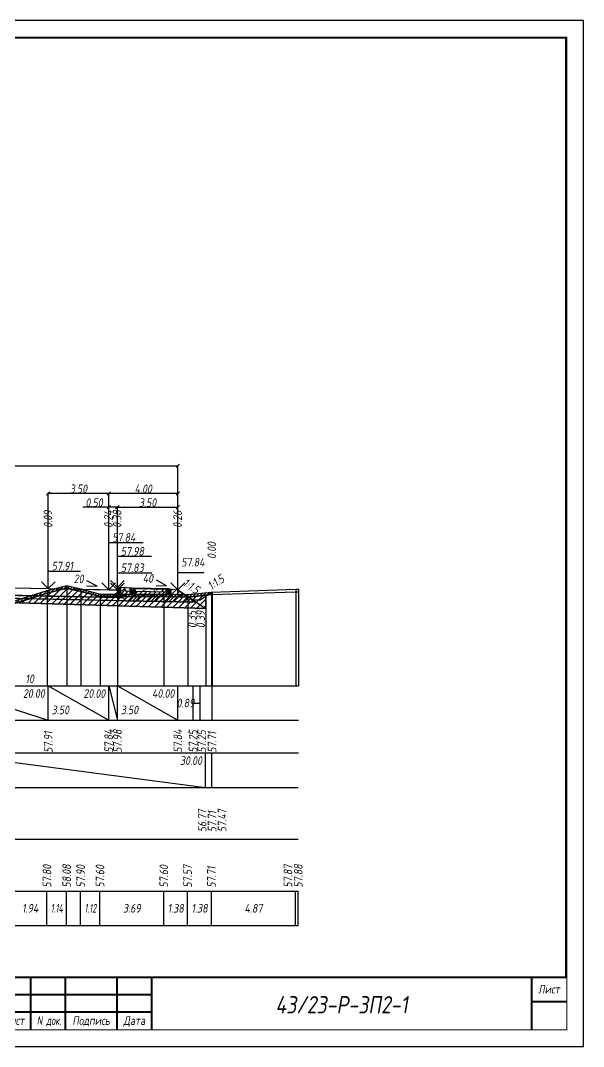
# Model space of a CAD drawing. Extents: x -717 to 1451, y -133302 to 233.
# Drawn here: x 227 to 389.9, y -75279.4 to -74982.4 of the extents above; entities that cross this region are included whole.
import ezdxf
from ezdxf.enums import TextEntityAlignment as Align

# ---------------------------------------------------------------- set-up
doc = ezdxf.new("R2010")
doc.units = 0
for name, color, linetype in [('Зарамочное оформление', 7, 'Continuous'), ('КОД_399', 252, 'Continuous'), ('Код_510', 7, 'Continuous'), ('Код_514', 1, 'Continuous'), ('Код_516', 1, 'Continuous'), ('Контур_0', 7, 'Continuous'), ('Контур_2660', 7, 'Continuous'), ('Контур_2665', 7, 'Continuous'), ('Контур_400', 7, 'Continuous'), ('Контур_508', 7, 'Continuous'), ('Контур_512', 7, 'Continuous'), ('Контур_513', 7, 'Continuous'), ('Красный поперечник', 1, 'Continuous'), ('Объём_2501', 7, 'Continuous'), ('Объём_2650', 7, 'Continuous'), ('Объём_2660', 7, 'Continuous'), ('Объём_2661', 7, 'Continuous'), ('Объём_2662', 7, 'Continuous'), ('Объём_2663', 7, 'Continuous'), ('Объём_2664', 7, 'Continuous'), ('Объём_2665', 7, 'Continuous'), ('Объём_2666', 7, 'Continuous'), ('Объём_2667', 7, 'Continuous'), ('Объём_2668', 7, 'Continuous'), ('Объём_2669', 7, 'Continuous'), ('Объём_2675', 7, 'Continuous'), ('Откосы', 7, 'Continuous'), ('Отметки покрытия', 7, 'Continuous'), ('Рабочие отметки', 7, 'Continuous'), ('Слои выравнивания', 7, 'Continuous'), ('Таблица', 7, 'Continuous'), ('Уклоны проезжей части', 7, 'Continuous'), ('Черный поперечник', 3, 'Continuous')]:
    doc.layers.add(name, color=color, linetype=linetype)
for name, color, linetype, true_color in [('Контур_2540', 2, 'Continuous', 0xffff00), ('Контур_2562', 3, 'Continuous', 0x00ff00), ('Контур_2570', 7, 'Continuous', 0x80ff00), ('Контур_2736', 4, 'Continuous', 0x00ffff), ('Контур_2737', 4, 'Continuous', 0x00ffff), ('Контур_2738', 4, 'Continuous', 0x00ffff), ('Контур_2739', 4, 'Continuous', 0x00ffff), ('Контур_2741', 4, 'Continuous', 0x00ffff), ('Контур_2742', 4, 'Continuous', 0x00ffff), ('Контур_2743', 4, 'Continuous', 0x00ffff), ('Контур_2744', 7, 'Continuous', 0xa4ffff), ('Контур_2745', 7, 'Continuous', 0xa4ffff), ('Контур_2747', 4, 'Continuous', 0x00ffff), ('Контур_2748', 4, 'Continuous', 0x00ffff), ('Контур_2749', 4, 'Continuous', 0x00ffff), ('Контур_2750', 4, 'Continuous', 0x00ffff), ('Контур_2751', 4, 'Continuous', 0x00ffff), ('Контур_2752', 4, 'Continuous', 0x00ffff), ('Контур_402', 7, 'Continuous', 0xff6464), ('Контур_703', 4, 'Continuous', 0x00ffff), ('Контур_705', 4, 'Continuous', 0x00ffff), ('Контур_707', 4, 'Continuous', 0x00ffff), ('Контур_720', 131, 'Continuous', 0xaaffff), ('Объём_2500', 7, 'Continuous', 0xc0c0c0), ('Объём_2520', 7, 'Continuous', 0x80ffff), ('Объём_2540', 2, 'Continuous', 0xffff00), ('Объём_2562', 3, 'Continuous', 0x00ff00), ('Объём_2563', 7, 'Continuous', 0xff8000), ('Объём_2570', 7, 'Continuous', 0x80ff00), ('Объём_2600', 7, 'Continuous', 0x808000), ('Объём_2746', 2, 'Continuous', 0xffff00)]:
    doc.layers.add(name, color=color, linetype=linetype, true_color=true_color)
doc.styles.get("Standard").update_dxf_attribs({"font": 'txt', "height": 2.5})
doc.styles.add('М', font='romand.shx', dxfattribs={"width": 0.8, "oblique": 10, "height": 2.5})
doc.dimstyles.get("Standard").update_dxf_attribs({"dimtxt": 0.18, "dimasz": 0.18, "dimexe": 0.18, "dimexo": 0.0625, "dimgap": 0.09, "dimtad": 0, "dimtih": 1, "dimtoh": 1, "dimdec": 4, "dimzin": 0, "dimdsep": 46, "dimtxsty": 'Standard', "dimcen": 0.09, "dimadec": 0, "dimazin": 0, "dimtfac": 1, "dimtdec": 4, "dimtofl": 0, "dimtmove": 0, "dimatfit": 3, "dimfxl": 1, "dimtolj": 1, "dimtzin": 0, "dimarcsym": 0})

# ---------------------------------------------------------------- blocks, each defined once
blk = doc.blocks.new('Штамп')
at = {"linetype": 'Continuous'}
blk.add_wipeout([(199.95, -411.25), (384.95, -411.25), (384.95, -426.25), (199.95, -426.25)], dxfattribs=at).dxf.layer = 'Зарамочное оформление'
at = {"layer": 'Зарамочное оформление', "linetype": 'Continuous', "lineweight": -3, "const_width": 0.6, "flags": 128}
for points in [[(199.95, -426.25), (199.95, -411.25), (384.95, -411.25)], [(209.95, -411.25), (209.95, -426.25)], [(219.95, -411.25), (219.95, -426.25)], [(229.95, -411.25), (229.95, -426.25)], [(239.95, -411.25), (239.95, -426.25)], [(254.95, -411.25), (254.95, -426.25)], [(264.95, -411.25), (264.95, -426.25)], [(374.95, -411.25), (374.95, -426.25)], [(199.95, -416.25), (264.95, -416.25)], [(374.95, -418.25), (384.95, -418.25)], [(199.95, -421.25), (264.95, -421.25)]]:
    blk.add_lwpolyline(points, dxfattribs=at)
at = {"linetype": 'Continuous', "insert": (319.95, -419.17), "char_height": 5, "width": 110, "attachment_point": 5, "style": 'М'}
blk.add_mtext('{\\Q10;\\W0.8;43/23-Р-ЗП2-1}', dxfattribs=at)
at = {"layer": 'Зарамочное оформление', "linetype": 'Continuous', "style": 'М', "oblique": 10}
for s, width, p in [('Лист', 0.8, (379.95, -414.66)), ('Изм.', 0.8, (204.95, -423.75)), ('Кол.уч.', 0.7, (214.95, -423.75)), ('Лист', 0.8, (224.95, -423.75)), ('N док.', 0.7, (235.28, -423.75)), ('Подпись', 0.8, (247.45, -423.75)), ('Дата', 0.8, (259.95, -423.75))]:
    blk.add_text(s, height=2.5, dxfattribs=dict(at, width=width)).set_placement(p, align=Align.MIDDLE_CENTER)
blk = doc.blocks.new('шифр')
blk.add_blockref('Штамп', (0, -74908))
blk = doc.blocks.new('_Oblique')
at = {"color": 0, "linetype": 'ByBlock', "lineweight": -2}
blk.add_line((-0.5, -0.5), (0.5, 0.5), dxfattribs=at)
blk = doc.blocks.new('*D3522')
at = {"color": 0, "lineweight": -2, "transparency": 16777216}
for p, q in [((255.04, -75147.27), (255.04, -75123.14)), ((272.54, -75147.22), (272.54, -75123.14)), ((255.04, -75123.32), (272.54, -75123.32))]:
    blk.add_line(p, q, dxfattribs=at)
at = {"layer": 'Defpoints', "color": 0, "transparency": 16777216}
for p in [(272.54, -75123.32), (255.04, -75147.33), (272.54, -75147.28)]:
    blk.add_point(p, dxfattribs=at)
at = {"color": 0, "lineweight": -2, "transparency": 16777216, "rotation": 180}
blk.add_blockref('_Oblique', (255.04, -75123.32), dxfattribs=at)
at = {"color": 0, "lineweight": -2, "transparency": 16777216}
blk.add_blockref('_Oblique', (272.54, -75123.32), dxfattribs=at)
at = {"color": 0, "transparency": 16777216, "insert": (263.79, -75121.98), "char_height": 2.5, "width": 9.5833, "attachment_point": 5, "style": 'М'}
blk.add_mtext('\\A1;3.50', dxfattribs=at)
blk = doc.blocks.new('*D3524')
at = {"color": 0, "lineweight": -2, "transparency": 16777216}
for p, q in [((252.54, -75147.22), (252.54, -75123.14)), ((255.04, -75147.27), (255.04, -75123.14)), ((252.54, -75123.32), (245.09, -75123.32)), ((255.04, -75123.32), (252.54, -75123.32))]:
    blk.add_line(p, q, dxfattribs=at)
at = {"layer": 'Defpoints', "color": 0, "transparency": 16777216}
for p in [(255.04, -75123.32), (252.54, -75147.28), (255.04, -75147.33)]:
    blk.add_point(p, dxfattribs=at)
at = {"color": 0, "lineweight": -2, "transparency": 16777216, "rotation": 180}
blk.add_blockref('_Oblique', (252.54, -75123.32), dxfattribs=at)
at = {"color": 0, "lineweight": -2, "transparency": 16777216}
blk.add_blockref('_Oblique', (255.04, -75123.32), dxfattribs=at)
at = {"color": 0, "transparency": 16777216, "insert": (248.31, -75121.98), "char_height": 2.5, "width": 9.1667, "attachment_point": 5, "style": 'М'}
blk.add_mtext('\\A1;0.50', dxfattribs=at)
blk = doc.blocks.new('*D3526')
at = {"color": 0, "lineweight": -2, "transparency": 16777216}
for p, q in [((235.04, -75146.87), (235.04, -75119.14)), ((252.54, -75119.32), (235.04, -75119.32)), ((252.54, -75147.22), (252.54, -75119.14))]:
    blk.add_line(p, q, dxfattribs=at)
at = {"layer": 'Defpoints', "color": 0, "transparency": 16777216}
for p in [(235.04, -75119.32), (235.04, -75146.93), (252.54, -75147.28)]:
    blk.add_point(p, dxfattribs=at)
at = {"color": 0, "lineweight": -2, "transparency": 16777216, "rotation": 180}
blk.add_blockref('_Oblique', (235.04, -75119.32), dxfattribs=at)
at = {"color": 0, "lineweight": -2, "transparency": 16777216}
blk.add_blockref('_Oblique', (252.54, -75119.32), dxfattribs=at)
at = {"color": 0, "transparency": 16777216, "insert": (243.79, -75117.98), "char_height": 2.5, "width": 9.5833, "attachment_point": 5, "style": 'М'}
blk.add_mtext('\\A1;3.50', dxfattribs=at)
blk = doc.blocks.new('*D3527')
at = {"color": 0, "lineweight": -2, "transparency": 16777216}
for p, q in [((252.54, -75147.22), (252.54, -75119.14)), ((272.54, -75119.32), (252.54, -75119.32)), ((272.54, -75147.97), (272.54, -75119.14))]:
    blk.add_line(p, q, dxfattribs=at)
at = {"layer": 'Defpoints', "color": 0, "transparency": 16777216}
for p in [(252.54, -75119.32), (252.54, -75147.28), (272.54, -75148.03)]:
    blk.add_point(p, dxfattribs=at)
at = {"color": 0, "lineweight": -2, "transparency": 16777216, "rotation": 180}
blk.add_blockref('_Oblique', (252.54, -75119.32), dxfattribs=at)
at = {"color": 0, "lineweight": -2, "transparency": 16777216}
blk.add_blockref('_Oblique', (272.54, -75119.32), dxfattribs=at)
at = {"color": 0, "transparency": 16777216, "insert": (262.54, -75117.98), "char_height": 2.5, "width": 9.1667, "attachment_point": 5, "style": 'М'}
blk.add_mtext('\\A1;4.00', dxfattribs=at)
blk = doc.blocks.new('*D3529')
at = {"color": 0, "lineweight": -2, "transparency": 16777216}
for p, q in [((116.04, -75148.37), (116.04, -75111.14)), ((272.54, -75147.97), (272.54, -75111.14)), ((116.04, -75111.32), (272.54, -75111.32))]:
    blk.add_line(p, q, dxfattribs=at)
at = {"layer": 'Defpoints', "color": 0, "transparency": 16777216}
for p in [(272.54, -75111.32), (116.04, -75148.43), (272.54, -75148.03)]:
    blk.add_point(p, dxfattribs=at)
at = {"color": 0, "lineweight": -2, "transparency": 16777216, "rotation": 180}
blk.add_blockref('_Oblique', (116.04, -75111.32), dxfattribs=at)
at = {"color": 0, "lineweight": -2, "transparency": 16777216}
blk.add_blockref('_Oblique', (272.54, -75111.32), dxfattribs=at)
at = {"color": 0, "transparency": 16777216, "insert": (194.29, -75109.98), "char_height": 2.5, "width": 11.25, "attachment_point": 5, "style": 'М'}
blk.add_mtext('\\A1;31.30', dxfattribs=at)
blk = doc.blocks.new('БР100.30.18')
at = {"linetype": 'Continuous', "lineweight": 13}
h = blk.add_hatch(dxfattribs=at)
h.set_pattern_fill('ANSI35', scale=5)
h.set_pattern_definition([(45, (-1504.996, -4799.2297), (-0.88388348, 0.88388348), []), (45, (-1504.1121, -4799.2297), (-0.88388348, 0.88388348), [1.5625, -0.3125, 0, -0.3125])])
h.paths.add_polyline_path([(0.3, 3.47), (1.8, 3.47), (1.8, -1.03), (0, -1.03), (0, 1.97)])
h = blk.add_hatch(dxfattribs=at)
h.set_pattern_fill('ANSI35', scale=5, angle=90)
h.set_pattern_definition([(135, (-1504.996, -4800.7297), (-0.88388348, -0.88388348), []), (135, (-1504.996, -4799.8458), (-0.88388348, -0.88388348), [1.5625, -0.3125, 0, -0.3125])])
h.paths.add_polyline_path([(-1, -0.03), (0, -0.03), (0, -1.03), (1.8, -1.03), (1.8, -0.03), (2.8, -0.03), (2.8, -2.03), (-1, -2.03)])
at = {"color": 7, "lineweight": 30}
blk.add_lwpolyline([(1.8, -1.03), (0, -1.03), (0, 1.97), (0.3, 3.47), (1.8, 3.47)], close=True, dxfattribs=at)
at = {"linetype": 'Continuous'}
blk.add_lwpolyline([(0, -0.03), (-1, -0.03), (-1, -2.03), (2.8, -2.03), (2.8, -0.03), (1.8, -0.03)], dxfattribs=at)

msp = doc.modelspace()

# ---------------------------------------------------------------- linework, layer by layer
at = {"flags": 128}
msp.add_lwpolyline([(-30.054, -75279.421), (389.946, -75279.421), (389.946, -74982.421), (-30.054, -74982.421)], close=True, dxfattribs=at)
at = {"const_width": 0.6, "flags": 128}
msp.add_lwpolyline([(-10.054, -75274.421), (384.946, -75274.421), (384.946, -74987.421), (-10.054, -74987.421)], close=True, dxfattribs=at)

# ---------------------------------------------------------------- texts
at = {"linetype": 'Continuous', "style": 'М', "oblique": 10, "width": 0.8}
msp.add_text('246', height=2.5, dxfattribs=at).set_placement((380.312, -75270.509), align=Align.MIDDLE)

# ---------------------------------------------------------------- next in the draw order: block references
msp.add_blockref('шифр', (0, 59.829))

# ---------------------------------------------------------------- next in the draw order: hatches: boundary and pattern name
at = {"linetype": 'Continuous'}
h = msp.add_hatch(dxfattribs=at)
h.set_pattern_fill('AR-HBONE', color=253, scale=0.3)
h.set_pattern_definition([(45, (-40.0322, -80952.5526), (0, 1.69705627), [3.6, -1.2]), (135, (-39.1837, -80951.7041), (1e-16, 1.69705627), [3.6, -1.2])])
h.paths.add_polyline_path([(259.661, -75146.703), (259.661, -75147.703), (259.661, -75147.703)])
h.paths.add_polyline_path([(255.94, -75146.554), (259.261, -75146.703), (259.261, -75147.203), (258.761, -75147.203), (258.761, -75147.582), (255.939, -75147.455)])
h = msp.add_hatch(dxfattribs=at)
h.set_pattern_fill('ANSI31', color=256, scale=15, angle=45, style=0)
h.set_pattern_definition([(90, (-1652.4685, -80100.3341), (-1.875, 3e-16), [])])
h.paths.add_polyline_path([(269.656, -75146.909), (259.661, -75146.703), (259.661, -75146.903), (269.656, -75147.101)])
at = {"linetype": 'Continuous', "lineweight": 13}
h = msp.add_hatch(dxfattribs=at)
h.set_pattern_fill('ANSI35', scale=5, angle=90)
h.set_pattern_definition([(135, (-1608.423, -9419.0751), (-0.883883476, -0.883883476), []), (135, (-1608.423, -9418.1912), (-0.883883476, -0.883883476), [1.5625, -0.3125, 0, -0.3125])])
h.paths.add_polyline_path([(258.761, -75147.203), (259.26, -75147.203), (259.261, -75147.703), (259.661, -75147.703), (259.661, -75147.203), (260.161, -75147.203), (260.161, -75148.203), (258.761, -75148.203)])
h = msp.add_hatch(dxfattribs=at)
h.set_pattern_fill('ANSI35', scale=5, angle=90)
h.set_pattern_definition([(135, (-1598.0275, -9419.2812), (-0.883883476, -0.883883476), []), (135, (-1598.0275, -9418.3973), (-0.883883476, -0.883883476), [1.5625, -0.3125, 0, -0.3125])])
h.paths.add_polyline_path([(269.156, -75147.409), (269.656, -75147.409), (269.656, -75147.909), (270.056, -75147.909), (270.056, -75147.409), (270.556, -75147.409), (270.556, -75148.409), (269.156, -75148.409)])
at = {"layer": 'КОД_399'}
h = msp.add_hatch(dxfattribs=at)
h.set_pattern_fill('AR-CONC', scale=0.7, angle=45, style=0)
h.set_pattern_definition([(95, (-1652.5504, -80100.4234), (3.860864, 3.2396496), [0.525, -5.775]), (40, (-1652.5504, -80100.4234), (-4.409945, 3.036377), [0.42, -4.62]), (145.45144, (-1652.2287, -80100.1534), (-0.549081, 6.2760265), [0.4461813, -4.907995]), (91.1842, (-1653.5404, -80099.4334), (6.101854, 4.4632964), [0.7875, -8.6625]), (141.63564, (-1653.032, -80099.0615), (-0.1953, 9.447982), [0.669272, -7.361996]), (36.18416, (-1653.54, -80099.4334), (-0.1953, 9.447982), [0.63, -6.93]), (66, (-1652.798, -80099.186), (4.947401, 0.9616773), [0.525, -5.775]), (11, (-1652.798, -80099.186), (-2.38496, 4.793659), [0.42, -4.62]), (116.45144, (-1652.3856, -80099.106), (2.562441, 5.7553363), [0.4461813, -4.907995]), (82.5, (-1652.5504, -80100.4234), (-1.5875523, 1.7079287), [0, -4.564, 0, -4.69, 0, -4.6375]), (52.5, (-1652.5504, -80100.4234), (-0.6501106, 3.2543661), [0, -2.674, 0, -4.459, 0, -1.7675]), (12.5, (-1653.6542, -80101.5271), (2.7539272, 2.5306453), [0, -1.75, 0, -5.46, 0, -7.245]), (2.5, (-1654.1492, -80102.022), (2.3911299, 3.3821186), [0, -2.275, 0, -3.626, 0, -5.145])])
h.paths.add_polyline_path([(269.156, -75147.409), (269.656, -75147.409), (269.656, -75147.101), (259.661, -75146.903), (259.661, -75147.203), (260.161, -75147.203), (260.161, -75147.663), (269.156, -75147.842)])
at = {"layer": 'Объём_2563'}
h = msp.add_hatch(dxfattribs=at)
h.set_pattern_fill('ANSI31', color=256, scale=0.3)
h.paths.add_polyline_path([(131.121, -75150.767), (110.704, -75151.175), (116.04, -75147.618), (118.523, -75147.309), (118.523, -75147.809), (118.023, -75147.809), (118.023, -75148.809), (119.423, -75148.809), (119.423, -75148.242), (128.418, -75148.064), (128.418, -75148.603), (129.818, -75148.603), (129.818, -75147.982), (132.64, -75147.855), (132.64, -75148.669), (132.14, -75148.67), (132.141, -75149.67), (133.54, -75149.668), (133.54, -75149.818), (132.04, -75149.848)])
h.paths.add_polyline_path([(257.458, -75150.367), (256.54, -75149.448), (255.04, -75149.418), (255.04, -75149.268), (256.438, -75149.27), (256.439, -75148.27), (255.939, -75148.269), (255.939, -75147.455), (258.761, -75147.582), (258.761, -75148.203), (260.161, -75148.203), (260.161, -75147.663), (269.156, -75147.842), (269.156, -75148.409), (270.556, -75148.409), (270.556, -75147.409), (270.056, -75147.409), (270.056, -75146.909), (272.54, -75147.218), (277.875, -75150.775)])
at = {"layer": 'Объём_2570'}
h = msp.add_hatch(dxfattribs=at)
h.set_pattern_fill('ANSI31', color=256, scale=0.2)
h.paths.add_polyline_path([(120.635, -75151.487), (114.401, -75153.86), (106.365, -75155.7), (105.43, -75155.748), (105, -75155.728), (105, -75154.978), (105.43, -75154.998), (106.365, -75154.95), (114.401, -75153.11), (120.635, -75150.737)])
h.paths.add_polyline_path([(282.442, -75148.605), (282.321, -75148.609), (275.422, -75149.312), (268.533, -75149.192), (250.065, -75149.187), (244.468, -75147.676), (240.419, -75146.76), (234.714, -75148.164), (225.009, -75151.273), (220.915, -75150.944), (215.866, -75150.194), (215.866, -75149.444), (220.915, -75150.194), (225.009, -75150.523), (234.714, -75147.414), (240.419, -75146.01), (244.468, -75146.926), (250.065, -75148.437), (268.533, -75148.442), (275.422, -75148.562), (282.321, -75147.859), (282.442, -75147.855)])
at = {"layer": 'Объём_2600'}
h = msp.add_hatch(dxfattribs=at)
h.set_pattern_fill('ANSI31', color=6, scale=0.4)
h.paths.add_polyline_path([(133.755, -75152.419), (116.855, -75152.926), (120.635, -75151.487), (120.635, -75150.737), (124.037, -75150.416), (132.683, -75149.45), (133.755, -75149.438)])
h.paths.add_polyline_path([(215.866, -75150.194), (219.715, -75150.766), (204.29, -75150.303), (204.29, -75148.523), (208.299, -75148.602), (211.398, -75149.034), (215.866, -75149.444)])
h.paths.add_polyline_path([(280.601, -75152.593), (226.003, -75150.955), (234.714, -75148.164), (240.419, -75146.76), (244.468, -75147.676), (250.065, -75149.187), (268.533, -75149.192), (275.422, -75149.312), (281.129, -75148.731), (280.601, -75149.083)])

# ---------------------------------------------------------------- next in the draw order: linework, layer by layer
for points in [[(259.261, -75146.703), (255.94, -75146.554), (255.939, -75147.455), (258.761, -75147.582), (258.761, -75147.203), (259.261, -75147.203), (259.261, -75146.703)], [(259.261, -75146.703), (259.661, -75146.703), (259.661, -75147.703), (259.261, -75147.703), (259.261, -75146.703)], [(270.056, -75146.909), (259.661, -75146.703)], [(269.656, -75147.101), (259.661, -75146.903)], [(269.656, -75146.909), (270.056, -75146.909), (270.056, -75147.909), (269.656, -75147.909), (269.656, -75146.909)], [(259.661, -75147.203), (260.161, -75147.203), (260.161, -75148.203), (258.761, -75148.203), (258.761, -75147.203), (259.261, -75147.203), (259.261, -75147.703), (259.661, -75147.703), (259.661, -75147.203)], [(260.161, -75147.663), (269.156, -75147.842)], [(270.056, -75147.409), (270.556, -75147.409), (270.556, -75148.409), (269.156, -75148.409), (269.156, -75147.409), (269.656, -75147.409), (269.656, -75147.909), (270.056, -75147.909), (270.056, -75147.409)]]:
    msp.add_lwpolyline(points)
at = {"layer": 'Код_510'}
for p, q in [((234.66, -75244.421), (234.66, -75234.421)), ((240.365, -75244.421), (240.365, -75234.421)), ((244.414, -75244.421), (244.414, -75234.421)), ((250.011, -75244.421), (250.011, -75234.421)), ((268.478, -75244.421), (268.478, -75234.421)), ((275.367, -75244.421), (275.367, -75234.421)), ((282.267, -75244.421), (282.267, -75234.421)), ((306.599, -75244.421), (306.599, -75234.421)), ((307.388, -75244.421), (307.388, -75234.421))]:
    msp.add_line(p, q, dxfattribs=at)
at = {"layer": 'Код_514'}
for p, q in [((204.29, -75175), (235.04, -75185)), ((235.04, -75185), (235.04, -75175)), ((235.04, -75175), (252.54, -75185)), ((252.54, -75185), (252.54, -75175)), ((252.54, -75175), (255.04, -75185)), ((255.04, -75185), (255.04, -75175)), ((255.04, -75185), (255.04, -75175)), ((255.04, -75175), (272.54, -75185)), ((272.54, -75185), (272.54, -75175)), ((276.969, -75185), (276.969, -75175)), ((278.969, -75185), (278.969, -75175)), ((282.442, -75185), (282.442, -75175)), ((276.969, -75180), (278.969, -75180))]:
    msp.add_line(p, q, dxfattribs=at)
at = {"layer": 'Код_516'}
for p, q in [((204.235, -75194.421), (280.547, -75204.421)), ((280.547, -75204.421), (280.547, -75194.421)), ((280.547, -75204.421), (280.547, -75194.421)), ((282.388, -75204.421), (282.388, -75194.421))]:
    msp.add_line(p, q, dxfattribs=at)
at = {"layer": 'Контур_0', "color": 250, "flags": 128}
for points in [[(235.04, -75146.868), (255.04, -75147.268), (255.04, -75149.418), (204.29, -75148.403), (204.29, -75146.253), (235.04, -75146.868), (235.04, -75146.868)], [(235.04, -75149.018), (256.54, -75149.448), (257.458, -75150.367), (204.29, -75149.303), (204.29, -75148.403), (235.04, -75149.018), (235.04, -75149.018)]]:
    msp.add_lwpolyline(points, dxfattribs=at)
at = {"layer": 'Контур_0', "flags": 128}
for points in [[(255.04, -75149.418), (256.54, -75149.448), (257.458, -75150.367), (277.875, -75150.775)], [(272.54, -75147.218), (272.54, -75147.218), (272.54, -75147.218), (272.54, -75147.218), (272.54, -75147.218), (272.54, -75147.218), (272.54, -75147.218), (272.54, -75147.218), (272.54, -75147.218), (272.54, -75147.218), (272.54, -75147.218), (272.54, -75147.218), (272.54, -75147.218), (272.54, -75147.218), (272.54, -75147.218), (276.969, -75150.171)], [(272.54, -75147.218), (272.54, -75147.218), (272.54, -75147.218), (272.54, -75147.218), (272.54, -75147.218), (272.54, -75147.218), (272.54, -75147.218), (272.54, -75147.218), (272.54, -75147.218), (272.54, -75147.218), (272.54, -75147.218), (272.54, -75147.218), (272.54, -75147.218), (272.54, -75147.218), (272.54, -75147.218), (276.969, -75150.171), (278.969, -75150.171), (282.442, -75147.855), (282.442, -75147.855), (282.442, -75147.855), (282.442, -75147.855), (282.442, -75147.855), (282.442, -75147.855), (282.442, -75147.855), (282.442, -75147.855), (282.442, -75147.855), (282.442, -75147.855), (282.442, -75147.855), (282.442, -75147.855), (282.442, -75147.855)]]:
    msp.add_lwpolyline(points, dxfattribs=at)
at = {"layer": 'Контур_2540', "color": 250, "flags": 128}
msp.add_lwpolyline([(204.29, -75150.303), (204.29, -75149.303), (277.875, -75150.775), (280.601, -75152.593), (204.29, -75150.303), (204.29, -75150.303)], dxfattribs=at)
at = {"layer": 'Контур_2562', "flags": 128}
msp.add_lwpolyline([(272.54, -75147.218), (272.54, -75147.218), (272.54, -75147.218), (272.54, -75147.218), (272.54, -75147.218)], dxfattribs=at)
at = {"layer": 'Контур_2570', "flags": 128}
msp.add_lwpolyline([(225.009, -75151.273), (234.714, -75148.164), (240.419, -75146.76), (244.468, -75147.676), (250.065, -75149.187), (268.533, -75149.192), (275.422, -75149.312), (282.321, -75148.609), (306.654, -75147.812), (307.442, -75147.789)], dxfattribs=at)
at = {"layer": 'Контур_2660', "flags": 128}
msp.add_lwpolyline([(204.29, -75150.303), (280.601, -75152.593)], dxfattribs=at)
at = {"layer": 'Контур_2665', "flags": 128}
msp.add_lwpolyline([(272.54, -75147.218), (272.54, -75147.218)], dxfattribs=at)
at = {"layer": 'Контур_2736', "flags": 128}
msp.add_lwpolyline([(272.54, -75147.218), (272.54, -75147.218)], dxfattribs=at)
at = {"layer": 'Контур_2737', "flags": 128}
msp.add_lwpolyline([(272.54, -75147.218), (272.54, -75147.218)], dxfattribs=at)
at = {"layer": 'Контур_2738', "flags": 128}
msp.add_lwpolyline([(272.54, -75147.218), (272.54, -75147.218)], dxfattribs=at)
at = {"layer": 'Контур_2739', "flags": 128}
msp.add_lwpolyline([(272.54, -75147.218), (272.54, -75147.218)], dxfattribs=at)
at = {"layer": 'Контур_2741', "flags": 128}
msp.add_lwpolyline([(282.442, -75147.855), (282.442, -75147.855)], dxfattribs=at)
at = {"layer": 'Контур_2742', "flags": 128}
msp.add_lwpolyline([(282.442, -75147.855), (282.442, -75147.855)], dxfattribs=at)
at = {"layer": 'Контур_2743', "flags": 128}
msp.add_lwpolyline([(282.442, -75147.855), (282.442, -75147.855)], dxfattribs=at)
at = {"layer": 'Контур_2744', "flags": 128}
msp.add_lwpolyline([(282.442, -75147.855), (282.442, -75147.855)], dxfattribs=at)
msp.add_lwpolyline([(282.442, -75147.855), (282.442, -75147.855)], dxfattribs=at)
msp.add_lwpolyline([(282.442, -75147.855), (282.442, -75147.855)], dxfattribs=at)
msp.add_lwpolyline([(282.442, -75147.855), (282.442, -75147.855)], dxfattribs=at)
msp.add_lwpolyline([(282.442, -75147.855), (282.442, -75147.855)], dxfattribs=at)
msp.add_lwpolyline([(282.442, -75147.855), (282.442, -75147.855)], dxfattribs=at)
at = {"layer": 'Контур_2745', "flags": 128}
msp.add_lwpolyline([(272.54, -75147.218), (272.54, -75147.218)], dxfattribs=at)
msp.add_lwpolyline([(272.54, -75147.218), (272.54, -75147.218)], dxfattribs=at)
msp.add_lwpolyline([(272.54, -75147.218), (272.54, -75147.218)], dxfattribs=at)
msp.add_lwpolyline([(272.54, -75147.218), (272.54, -75147.218)], dxfattribs=at)
msp.add_lwpolyline([(272.54, -75147.218), (272.54, -75147.218)], dxfattribs=at)
msp.add_lwpolyline([(272.54, -75147.218), (272.54, -75147.218)], dxfattribs=at)
at = {"layer": 'Контур_2747', "flags": 128}
msp.add_lwpolyline([(272.54, -75147.218), (272.54, -75147.218)], dxfattribs=at)
at = {"layer": 'Контур_2748', "flags": 128}
msp.add_lwpolyline([(272.54, -75147.218), (272.54, -75147.218)], dxfattribs=at)
at = {"layer": 'Контур_2749', "flags": 128}
msp.add_lwpolyline([(272.54, -75147.218), (272.54, -75147.218)], dxfattribs=at)
at = {"layer": 'Контур_2750', "flags": 128}
msp.add_lwpolyline([(282.442, -75147.855), (282.442, -75147.855)], dxfattribs=at)
at = {"layer": 'Контур_2751', "flags": 128}
msp.add_lwpolyline([(282.442, -75147.855), (282.442, -75147.855)], dxfattribs=at)
at = {"layer": 'Контур_2752', "flags": 128}
msp.add_lwpolyline([(282.442, -75147.855), (282.442, -75147.855)], dxfattribs=at)
at = {"layer": 'Контур_400', "flags": 128}
msp.add_lwpolyline([(204.29, -75146.253), (235.04, -75146.868), (252.54, -75147.218), (252.54, -75147.218), (252.54, -75147.218), (252.54, -75147.218), (252.54, -75147.218), (252.54, -75147.218), (255.04, -75147.268)], dxfattribs=at)
at = {"layer": 'Контур_402', "flags": 128}
msp.add_lwpolyline([(107.664, -75153.202), (133.755, -75152.419), (133.755, -75149.814), (201.253, -75148.464), (201.253, -75148.514), (202.519, -75148.489), (202.519, -75148.539), (203.784, -75148.513), (204.29, -75148.523), (204.29, -75150.303), (280.601, -75152.593)], dxfattribs=at)
at = {"layer": 'Контур_508', "flags": 128}
msp.add_lwpolyline([(105, -75154.978), (107.664, -75153.202), (133.755, -75152.419), (133.755, -75149.814), (201.253, -75148.464), (201.253, -75148.514), (202.519, -75148.489), (202.519, -75148.539), (203.784, -75148.513), (204.29, -75148.523), (204.29, -75150.303), (280.601, -75152.593), (280.601, -75149.083), (282.442, -75147.855)], dxfattribs=at)
at = {"layer": 'Контур_512', "flags": 128}
msp.add_lwpolyline([(204.29, -75150.303), (280.601, -75152.593), (280.601, -75149.083), (282.442, -75147.855)], dxfattribs=at)
at = {"layer": 'Контур_513', "flags": 128}
msp.add_lwpolyline([(105, -75154.978), (107.664, -75153.202), (133.755, -75152.419), (133.755, -75149.814), (201.253, -75148.464), (201.253, -75148.514), (202.519, -75148.489), (202.519, -75148.539), (203.784, -75148.513), (204.29, -75148.523), (204.29, -75150.303), (280.601, -75152.593), (280.601, -75149.083), (282.442, -75147.855)], dxfattribs=at)
at = {"layer": 'Контур_703', "flags": 128}
for points in [[(272.54, -75147.218), (272.54, -75147.218)], [(272.54, -75147.218), (276.969, -75150.171)]]:
    msp.add_lwpolyline(points, dxfattribs=at)
at = {"layer": 'Контур_705', "flags": 128}
msp.add_lwpolyline([(272.54, -75147.218), (272.54, -75147.218)], dxfattribs=at)
at = {"layer": 'Контур_707', "flags": 128}
msp.add_lwpolyline([(278.969, -75150.171), (282.442, -75147.855)], dxfattribs=at)
at = {"layer": 'Контур_720', "flags": 128}
msp.add_lwpolyline([(276.969, -75150.171), (278.969, -75150.171)], dxfattribs=at)
at = {"layer": 'Красный поперечник'}
for p, q in [((204.29, -75146.253), (235.04, -75146.868)), ((235.04, -75146.868), (252.54, -75147.218)), ((252.54, -75147.218), (255.04, -75147.268)), ((272.54, -75147.218), (276.969, -75150.171)), ((278.969, -75150.171), (282.442, -75147.855)), ((280.601, -75149.083), (280.601, -75175)), ((282.442, -75147.855), (282.442, -75175)), ((276.969, -75150.171), (278.969, -75150.171)), ((280.601, -75152.593), (280.601, -75175))]:
    msp.add_line(p, q, dxfattribs=at)
at = {"layer": 'Объём_2500', "color": 250, "flags": 128}
msp.add_lwpolyline([(235.04, -75146.868), (255.04, -75147.268), (255.04, -75149.418), (204.29, -75148.403), (204.29, -75146.253), (235.04, -75146.868), (235.04, -75146.868)], dxfattribs=at)
at = {"layer": 'Объём_2501', "flags": 128}
msp.add_lwpolyline([(204.29, -75146.253), (235.04, -75146.868), (252.54, -75147.218), (252.54, -75147.218), (252.54, -75147.218), (252.54, -75147.218), (252.54, -75147.218), (252.54, -75147.218), (255.04, -75147.268)], dxfattribs=at)
at = {"layer": 'Объём_2520', "color": 250, "flags": 128}
msp.add_lwpolyline([(235.04, -75149.018), (256.54, -75149.448), (257.458, -75150.367), (204.29, -75149.303), (204.29, -75148.403), (235.04, -75149.018), (235.04, -75149.018)], dxfattribs=at)
at = {"layer": 'Объём_2540', "color": 250, "flags": 128}
msp.add_lwpolyline([(204.29, -75150.303), (204.29, -75149.303), (277.875, -75150.775), (280.601, -75152.593), (204.29, -75150.303), (204.29, -75150.303)], dxfattribs=at)
at = {"layer": 'Объём_2562', "flags": 128}
msp.add_lwpolyline([(272.54, -75147.218), (272.54, -75147.218), (272.54, -75147.218), (272.54, -75147.218), (272.54, -75147.218)], dxfattribs=at)
at = {"layer": 'Объём_2563', "flags": 128}
msp.add_lwpolyline([(257.458, -75150.367), (256.54, -75149.448), (255.04, -75149.418), (255.04, -75149.268), (256.438, -75149.27), (256.439, -75148.27), (255.939, -75148.269), (255.939, -75147.455), (258.761, -75147.582), (258.761, -75148.203), (260.161, -75148.203), (260.161, -75147.663), (269.156, -75147.842), (269.156, -75148.409), (270.556, -75148.409), (270.556, -75147.409), (270.056, -75147.409), (270.056, -75146.909), (272.54, -75147.218), (277.875, -75150.775), (257.458, -75150.367), (257.458, -75150.367)], dxfattribs=at)
at = {"layer": 'Объём_2570', "flags": 128}
msp.add_lwpolyline([(282.442, -75148.605), (282.321, -75148.609), (275.422, -75149.312), (268.533, -75149.192), (250.065, -75149.187), (244.468, -75147.676), (240.419, -75146.76), (234.714, -75148.164), (225.009, -75151.273), (220.915, -75150.944), (215.866, -75150.194), (215.866, -75149.444), (220.915, -75150.194), (225.009, -75150.523), (234.714, -75147.414), (240.419, -75146.01), (244.468, -75146.926), (250.065, -75148.437), (268.533, -75148.442), (275.422, -75148.562), (282.321, -75147.859), (282.442, -75147.855), (282.442, -75148.605), (282.442, -75148.605)], dxfattribs=at)
at = {"layer": 'Объём_2600', "flags": 128}
msp.add_lwpolyline([(282.442, -75147.855), (282.442, -75148.605), (282.321, -75148.609), (281.129, -75148.731), (282.442, -75147.855), (282.442, -75147.855)], dxfattribs=at)
at = {"layer": 'Объём_2650', "color": 6, "flags": 128}
msp.add_lwpolyline([(280.601, -75152.593), (226.003, -75150.955), (234.714, -75148.164), (240.419, -75146.76), (244.468, -75147.676), (250.065, -75149.187), (268.533, -75149.192), (275.422, -75149.312), (281.129, -75148.731), (280.601, -75149.083), (280.601, -75152.593), (280.601, -75152.593)], dxfattribs=at)
at = {"layer": 'Объём_2660', "flags": 128}
msp.add_lwpolyline([(204.29, -75150.303), (280.601, -75152.593)], dxfattribs=at)
at = {"layer": 'Объём_2661', "flags": 128}
msp.add_lwpolyline([(272.54, -75147.218), (276.969, -75150.171)], dxfattribs=at)
at = {"layer": 'Объём_2662', "flags": 128}
msp.add_lwpolyline([(278.969, -75150.171), (282.442, -75147.855)], dxfattribs=at)
at = {"layer": 'Объём_2663', "flags": 128}
msp.add_lwpolyline([(276.969, -75150.171), (278.969, -75150.171)], dxfattribs=at)
at = {"layer": 'Объём_2664', "flags": 128}
msp.add_lwpolyline([(276.969, -75150.171), (278.969, -75150.171)], dxfattribs=at)
at = {"layer": 'Объём_2665', "flags": 128}
msp.add_lwpolyline([(272.54, -75147.218), (272.54, -75147.218)], dxfattribs=at)
at = {"layer": 'Объём_2666', "flags": 128}
msp.add_lwpolyline([(272.54, -75147.218), (272.54, -75147.218)], dxfattribs=at)
at = {"layer": 'Объём_2667', "flags": 128}
for points in [[(272.54, -75147.218), (272.54, -75147.218)], [(282.442, -75147.855), (282.442, -75147.855)]]:
    msp.add_lwpolyline(points, dxfattribs=at)
at = {"layer": 'Объём_2668', "flags": 128}
for points in [[(272.54, -75147.218), (272.54, -75147.218)], [(282.442, -75147.855), (282.442, -75147.855)]]:
    msp.add_lwpolyline(points, dxfattribs=at)
at = {"layer": 'Объём_2669', "flags": 128}
for points in [[(272.54, -75147.218), (272.54, -75147.218)], [(282.442, -75147.855), (282.442, -75147.855)]]:
    msp.add_lwpolyline(points, dxfattribs=at)
at = {"layer": 'Объём_2675', "flags": 128}
for points in [[(272.54, -75147.218), (272.54, -75147.218)], [(272.54, -75147.218), (272.54, -75147.218)], [(272.54, -75147.218), (272.54, -75147.218)], [(272.54, -75147.218), (272.54, -75147.218)], [(272.54, -75147.218), (272.54, -75147.218)], [(272.54, -75147.218), (272.54, -75147.218)], [(282.442, -75147.855), (282.442, -75147.855)], [(282.442, -75147.855), (282.442, -75147.855)], [(282.442, -75147.855), (282.442, -75147.855)], [(282.442, -75147.855), (282.442, -75147.855)], [(282.442, -75147.855), (282.442, -75147.855)], [(282.442, -75147.855), (282.442, -75147.855)]]:
    msp.add_lwpolyline(points, dxfattribs=at)
at = {"layer": 'Объём_2746', "flags": 128}
msp.add_lwpolyline([(276.969, -75150.171), (278.969, -75150.171), (280.601, -75149.083), (280.601, -75152.593), (226.003, -75150.955), (234.714, -75148.164), (239.607, -75146.96), (241.466, -75146.997), (244.468, -75147.676), (250.065, -75149.187), (268.533, -75149.192), (275.422, -75149.312), (275.646, -75149.289), (276.969, -75150.171), (276.969, -75150.171)], dxfattribs=at)
at = {"layer": 'Откосы', "color": 1, "flags": 128}
for points in [[(246.159, -75146.091), (249.158, -75146.151), (246.189, -75144.591)], [(266.278, -75145.967), (269.275, -75146.087), (266.337, -75144.468)]]:
    msp.add_lwpolyline(points, dxfattribs=at)
at = {"layer": 'Отметки покрытия', "color": 1}
for p, q in [((252.54, -75147.218), (252.54, -75133.518)), ((252.54, -75133.518), (262.505, -75133.518)), ((255.04, -75146.518), (255.04, -75137.518)), ((255.04, -75137.518), (264.953, -75137.518)), ((235.04, -75146.868), (235.04, -75141.868)), ((235.04, -75141.868), (244.403, -75141.868)), ((255.04, -75147.268), (255.04, -75142.268)), ((255.04, -75142.268), (265.022, -75142.268)), ((272.54, -75147.218), (272.54, -75142.218)), ((272.54, -75142.218), (280.09, -75142.218)), ((235.04, -75146.868), (233.04, -75144.868)), ((235.04, -75146.868), (237.04, -75144.868)), ((252.54, -75147.218), (250.54, -75145.218)), ((252.54, -75147.218), (254.54, -75145.218)), ((255.04, -75146.518), (253.04, -75144.518)), ((255.04, -75147.268), (253.04, -75145.268)), ((255.04, -75146.518), (257.04, -75144.518)), ((255.04, -75147.268), (257.04, -75145.268)), ((272.54, -75147.218), (270.54, -75145.218)), ((272.54, -75147.218), (274.54, -75145.218))]:
    msp.add_line(p, q, dxfattribs=at)
at = {"layer": 'Слои выравнивания'}
msp.add_line((255.04, -75147.268), (255.04, -75175), dxfattribs=at)
at = {"layer": 'Таблица'}
for p, q in [((80, -75175), (307.442, -75175)), ((80, -75185), (307.442, -75185)), ((80, -75194.421), (307.442, -75194.421)), ((79.946, -75204.421), (307.388, -75204.421)), ((79.946, -75219.421), (307.388, -75219.421)), ((79.946, -75234.421), (307.388, -75234.421)), ((79.946, -75244.421), (307.388, -75244.421))]:
    msp.add_line(p, q, dxfattribs=at)
at = {"layer": 'Уклоны проезжей части', "color": 1, "flags": 128}
for points in [[(246.159, -75146.091), (249.158, -75146.151), (246.189, -75144.591)], [(266.278, -75145.967), (269.275, -75146.087), (266.337, -75144.468)]]:
    msp.add_lwpolyline(points, dxfattribs=at)
at = {"layer": 'Черный поперечник', "color": 7}
for p, q in [((240.419, -75146.01), (240.419, -75175)), ((244.468, -75146.926), (244.468, -75175)), ((234.714, -75147.414), (234.714, -75175)), ((250.065, -75148.437), (250.065, -75175)), ((268.533, -75148.442), (268.533, -75175)), ((275.422, -75148.562), (275.422, -75175)), ((282.321, -75147.859), (282.321, -75175)), ((306.654, -75147.062), (306.654, -75175)), ((307.442, -75147.039), (307.442, -75175))]:
    msp.add_line(p, q, dxfattribs=at)
at = {"layer": 'Черный поперечник', "flags": 128}
msp.add_lwpolyline([(225.009, -75150.523), (234.714, -75147.414), (240.419, -75146.01), (244.468, -75146.926), (250.065, -75148.437), (268.533, -75148.442), (275.422, -75148.562), (282.321, -75147.859), (306.654, -75147.062), (307.442, -75147.039)], dxfattribs=at)

# ---------------------------------------------------------------- next in the draw order: block references
at = {"lineweight": 18, "xscale": 0.5, "yscale": 0.5, "zscale": 0.5, "rotation": 359.9444632229611}
msp.add_blockref('БР100.30.18', (255.039, -75148.252), dxfattribs=at)

# ---------------------------------------------------------------- next in the draw order: texts
at = {"layer": 'Код_510', "style": 'М', "oblique": 10, "width": 0.8}
for s, p in [('57.80', (234.66, -75233.421)), ('58.08', (240.365, -75233.421)), ('57.90', (244.414, -75233.421)), ('57.60', (250.011, -75233.421)), ('57.60', (268.478, -75233.421)), ('57.57', (275.367, -75233.421)), ('57.87', (304.41, -75233.421)), ('57.88', (307.388, -75233.421)), ('57.71', (282.267, -75233.421))]:
    msp.add_text(s, height=2.5, rotation=90, dxfattribs=at).set_placement(p, align=Align.MIDDLE_LEFT)
at = {"layer": 'Код_510', "style": 'М', "oblique": 10}
for s, width, p in [('1.94', 0.8, (229.807, -75239.421)), ('1.14', 0.6, (237.512, -75239.421)), ('1.12', 0.6, (247.213, -75239.421)), ('3.69', 0.8, (259.245, -75239.421)), ('1.38', 0.8, (271.923, -75239.421)), ('1.38', 0.8, (278.817, -75239.421)), ('4.87', 0.8, (294.433, -75239.421))]:
    msp.add_text(s, height=2.5, dxfattribs=dict(at, width=width)).set_placement(p, align=Align.MIDDLE_CENTER)
at = {"layer": 'Код_514', "style": 'М', "oblique": 10, "width": 0.8}
for s, p in [('20.00', (234.04, -75176)), ('20.00', (251.54, -75176)), ('40.00', (271.54, -75176))]:
    msp.add_text(s, height=2.5, dxfattribs=at).set_placement(p, align=Align.TOP_RIGHT)
msp.add_text('0.89', height=2.5, dxfattribs=at).set_placement((274.754, -75180), align=Align.MIDDLE_CENTER)
for p in [(236.04, -75184), (256.04, -75184)]:
    msp.add_text('3.50', height=2.5, dxfattribs=at).set_placement(p, align=Align.BOTTOM_LEFT)
for s, p in [('57.91', (235.04, -75194.388)), ('57.84', (252.54, -75194.388)), ('57.98', (255.04, -75194.388)), ('57.84', (272.54, -75194.388)), ('57.25', (276.969, -75194.388)), ('57.25', (279.469, -75194.388)), ('57.71', (282.442, -75194.388))]:
    msp.add_text(s, height=2.5, rotation=90, dxfattribs=at).set_placement(p, align=Align.MIDDLE_LEFT)
at = {"layer": 'Код_516', "style": 'М', "oblique": 10, "width": 0.8}
msp.add_text('30.00', height=2.5, dxfattribs=at).set_placement((279.547, -75195.421), align=Align.TOP_RIGHT)
for s, p in [('56.77', (279.585, -75217.371)), ('57.71', (282.442, -75217.371)), ('57.47', (285.361, -75217.371))]:
    msp.add_text(s, height=2.5, rotation=90, dxfattribs=at).set_placement(p, align=Align.MIDDLE_LEFT)
at = {"layer": 'Откосы', "color": 1, "style": 'М', "oblique": 10, "width": 0.8}
for s, rotation, p in [('20', 358.85423, (243.81, -75146.044)), ('40', 357.70938, (263.829, -75145.869)), ('1:1.5', 33.69007, (284.661, -75146.715)), ('1:1.5', 326.30994, (275.309, -75147.863))]:
    msp.add_text(s, height=2.5, rotation=rotation, dxfattribs=at).set_placement(p, align=Align.BOTTOM_CENTER)
at = {"layer": 'Отметки покрытия', "color": 1, "style": 'М', "oblique": 10, "width": 0.8}
for s, p in [('57.84', (253.54, -75134.081)), ('57.98', (256.04, -75138.081)), ('57.84', (273.54, -75141.218)), ('57.91', (236.04, -75142.336)), ('57.83', (256.04, -75142.831))]:
    msp.add_text(s, height=2.5, dxfattribs=at).set_placement(p, align=Align.BOTTOM_LEFT)
at = {"layer": 'Рабочие отметки', "color": 1, "style": 'М', "oblique": 10, "width": 0.8}
for s, p in [('0.09', (234.961, -75129.268)), ('0.24', (252.461, -75129.268)), ('0.38', (254.961, -75129.268)), ('0.26', (272.461, -75129.268)), ('0.00', (282.364, -75138.286))]:
    msp.add_text(s, height=2.5, rotation=90, dxfattribs=at).set_placement(p, align=Align.MIDDLE_LEFT)
for s, p in [('0.35', (276.641, -75153.275)), ('0.39', (279.141, -75153.275))]:
    msp.add_text(s, height=2.5, rotation=90, dxfattribs=at).set_placement(p, align=Align.MIDDLE_RIGHT)
at = {"layer": 'Слои выравнивания', "style": 'М', "oblique": 10, "width": 0.8}
msp.add_text('10', height=2.5, dxfattribs=at).set_placement((229.665, -75175), align=Align.BOTTOM_CENTER)
at = {"layer": 'Уклоны проезжей части', "color": 1, "style": 'М', "oblique": 10, "width": 0.8}
for s, rotation, p in [('20', 358.85423, (243.81, -75146.044)), ('40', 357.70938, (263.829, -75145.869)), ('1:1.5', 33.69007, (284.661, -75146.715)), ('1:1.5', 326.30994, (275.309, -75147.863))]:
    msp.add_text(s, height=2.5, rotation=rotation, dxfattribs=at).set_placement(p, align=Align.BOTTOM_CENTER)

# ---------------------------------------------------------------- next in the draw order: dimensions: what is measured, and where the dimension line sits
at = {"color": 5}
for base, p1, p2, picture, middle in [((272.54, -75111.316), (116.04, -75148.431), (272.54, -75148.031), '*D3529', (194.29, -75109.976)), ((272.54, -75123.316), (255.04, -75147.331), (272.54, -75147.281), '*D3522', (263.79, -75121.976))]:
    dim = msp.add_linear_dim(base=base, p1=p1, p2=p2, angle=180, dimstyle='Standard', override={"dimtxt": 2.5, "dimasz": 1, "dimtad": 1, "dimdec": 2, "dimlfac": 0.2, "dimtxsty": 'М', "dimblk1": 'Oblique', "dimblk2": 'Oblique', "dimsah": 1}, dxfattribs=at)
    dim.commit()
    dim.dimension.update_dxf_attribs({"geometry": picture, "text_midpoint": middle})
for base, p1, p2, picture, middle in [((235.04, -75119.316), (252.54, -75147.281), (235.04, -75146.931), '*D3526', (243.79, -75117.976)), ((252.54, -75119.316), (272.54, -75148.031), (252.54, -75147.281), '*D3527', (262.54, -75117.976))]:
    dim = msp.add_linear_dim(base=base, p1=p1, p2=p2, dimstyle='Standard', override={"dimtxt": 2.5, "dimasz": 1, "dimtad": 1, "dimdec": 2, "dimlfac": 0.2, "dimtxsty": 'М', "dimblk1": 'Oblique', "dimblk2": 'Oblique', "dimsah": 1}, dxfattribs=at)
    dim.commit()
    dim.dimension.update_dxf_attribs({"geometry": picture, "text_midpoint": middle})
dim = msp.add_linear_dim(base=(255.04, -75123.316), p1=(252.54, -75147.281), p2=(255.04, -75147.331), angle=180, dimstyle='Standard', override={"dimtxt": 2.5, "dimasz": 1, "dimtad": 1, "dimdec": 2, "dimlfac": 0.2, "dimtxsty": 'М', "dimblk1": 'Oblique', "dimblk2": 'Oblique', "dimsah": 1}, dxfattribs=at)
dim.commit()
dim.dimension.update_dxf_attribs({"geometry": '*D3524', "text_midpoint": (248.313, -75123.316), "dimtype": 160})

doc.saveas('drawing.dxf')
